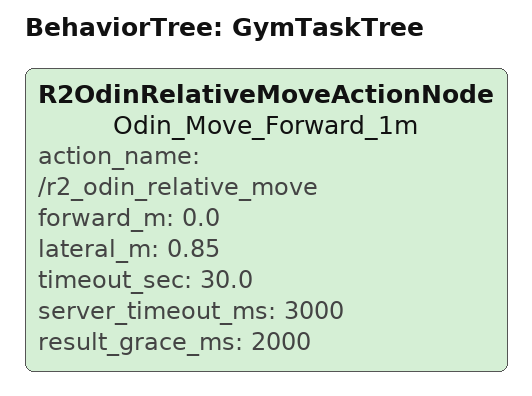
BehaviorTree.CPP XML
<root BTCPP_format="4" main_tree_to_execute="GymTaskTree">
  <BehaviorTree ID="GymTaskTree">
        <R2OdinRelativeMoveActionNode
          name="Odin_Move_Forward_1m"
          action_name="/r2_odin_relative_move"
          forward_m="0.0"
          lateral_m="0.85"
          timeout_sec="30.0"
          server_timeout_ms="3000"
          result_grace_ms="2000" />
  </BehaviorTree>
</root>
